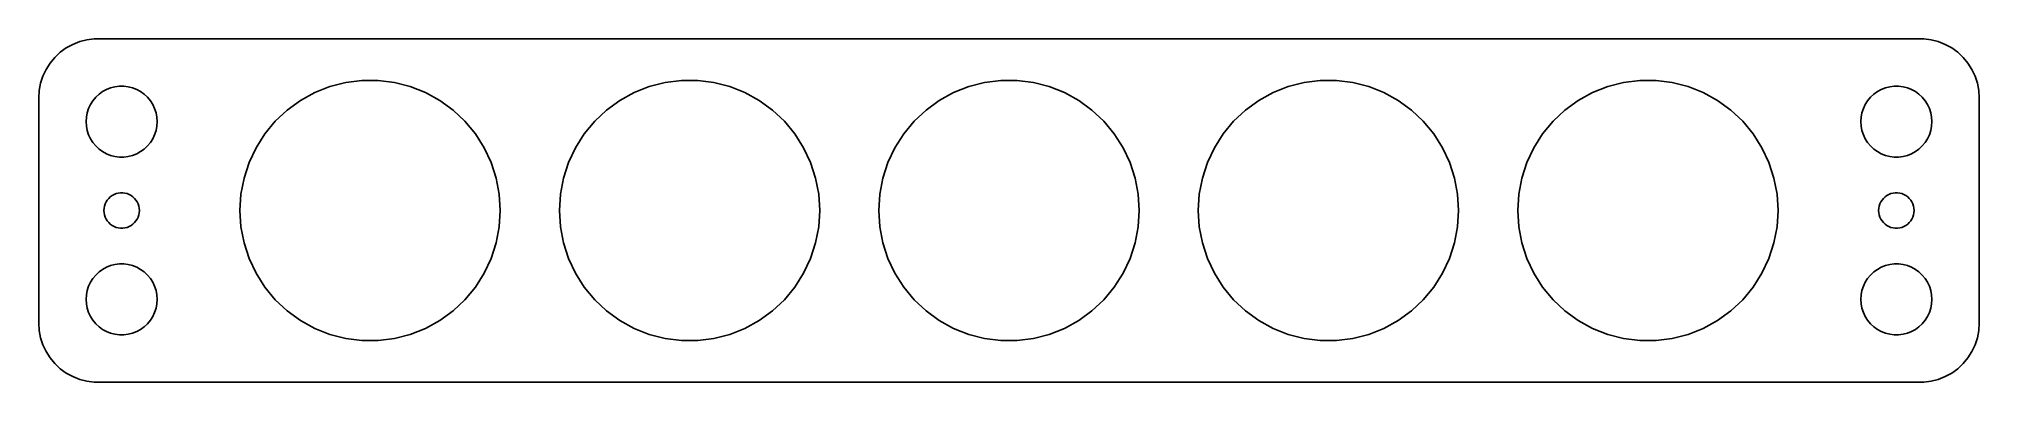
# Model space of a CAD drawing. Header units: metres. Extents: x -82 to 82, y 25 to 53.
import ezdxf

# ---------------------------------------------------------------- set-up
doc = ezdxf.new("R2010")
doc.units = ezdxf.units.M

msp = doc.modelspace()

# ---------------------------------------------------------------- linework, layer by layer
for p, q in [((-79.6791, 52.7216), (-80.1871, 52.3526)), ((-79.1289, 53.0241), (-79.6791, 52.7216)), ((-78.5451, 53.2553), (-79.1289, 53.0241)), ((-77.9369, 53.4114), (-78.5451, 53.2553)), ((-77.3139, 53.4901), (-77.9369, 53.4114)), ((77.3139, 53.4901), (-77.3139, 53.4901)), ((77.9369, 53.4114), (77.3139, 53.4901)), ((78.5451, 53.2553), (77.9369, 53.4114)), ((79.1289, 53.0241), (78.5451, 53.2553)), ((79.6791, 52.7216), (79.1289, 53.0241)), ((80.1871, 52.3526), (79.6791, 52.7216)), ((-81.3815, 50.9088), (-81.6489, 50.3406)), ((-81.0451, 51.4389), (-81.3815, 50.9088)), ((-80.6448, 51.9227), (-81.0451, 51.4389)), ((-80.1871, 52.3526), (-80.6448, 51.9227)), ((80.6448, 51.9227), (80.1871, 52.3526)), ((81.0451, 51.4389), (80.6448, 51.9227)), ((81.3815, 50.9088), (81.0451, 51.4389)), ((81.6489, 50.3406), (81.3815, 50.9088)), ((-81.8429, 49.7434), (-81.9606, 49.1267)), ((-81.6489, 50.3406), (-81.8429, 49.7434)), ((-76.6075, 49.033), (-76.2773, 49.2145)), ((-76.2773, 49.2145), (-75.927, 49.3532)), ((-75.927, 49.3532), (-75.5621, 49.4469)), ((-75.5621, 49.4469), (-75.1884, 49.4941)), ((-75.1884, 49.4941), (-74.8116, 49.4941)), ((-74.8116, 49.4941), (-74.4379, 49.4469)), ((-74.4379, 49.4469), (-74.073, 49.3532)), ((-74.073, 49.3532), (-73.7227, 49.2145)), ((-73.7227, 49.2145), (-73.3925, 49.033)), ((-58.6836, 48.9531), (-57.3992, 49.4616)), ((-57.3992, 49.4616), (-56.0612, 49.8051)), ((-56.0612, 49.8051), (-54.6907, 49.9783)), ((-54.6907, 49.9783), (-53.3093, 49.9783)), ((-53.3093, 49.9783), (-51.9388, 49.8051)), ((-51.9388, 49.8051), (-50.6008, 49.4616)), ((-50.6008, 49.4616), (-49.3164, 48.9531)), ((-31.6836, 48.9531), (-30.3992, 49.4616)), ((-30.3992, 49.4616), (-29.0612, 49.8051)), ((-29.0612, 49.8051), (-27.6907, 49.9783)), ((-27.6907, 49.9783), (-26.3093, 49.9783)), ((-26.3093, 49.9783), (-24.9388, 49.8051)), ((-24.9388, 49.8051), (-23.6008, 49.4616)), ((-23.6008, 49.4616), (-22.3164, 48.9531)), ((-4.68356, 48.9531), (-3.39919, 49.4616)), ((-3.39919, 49.4616), (-2.06119, 49.8051)), ((-2.06119, 49.8051), (-0.69069, 49.9783)), ((-0.69069, 49.9783), (0.69069, 49.9783)), ((0.69069, 49.9783), (2.06119, 49.8051)), ((2.06119, 49.8051), (3.39919, 49.4616)), ((3.39919, 49.4616), (4.68356, 48.9531)), ((22.3164, 48.9531), (23.6008, 49.4616)), ((23.6008, 49.4616), (24.9388, 49.8051)), ((24.9388, 49.8051), (26.3093, 49.9783)), ((26.3093, 49.9783), (27.6907, 49.9783)), ((27.6907, 49.9783), (29.0612, 49.8051)), ((29.0612, 49.8051), (30.3992, 49.4616)), ((30.3992, 49.4616), (31.6836, 48.9531)), ((49.3164, 48.9531), (50.6008, 49.4616)), ((50.6008, 49.4616), (51.9388, 49.8051)), ((51.9388, 49.8051), (53.3093, 49.9783)), ((53.3093, 49.9783), (54.6907, 49.9783)), ((54.6907, 49.9783), (56.0612, 49.8051)), ((56.0612, 49.8051), (57.3992, 49.4616)), ((57.3992, 49.4616), (58.6836, 48.9531)), ((73.3925, 49.033), (73.7227, 49.2145)), ((73.7227, 49.2145), (74.073, 49.3532)), ((74.073, 49.3532), (74.4379, 49.4469)), ((74.4379, 49.4469), (74.8116, 49.4941)), ((74.8116, 49.4941), (75.1884, 49.4941)), ((75.1884, 49.4941), (75.5621, 49.4469)), ((75.5621, 49.4469), (75.927, 49.3532)), ((75.927, 49.3532), (76.2773, 49.2145)), ((76.2773, 49.2145), (76.6075, 49.033)), ((81.8429, 49.7434), (81.6489, 50.3406)), ((81.9606, 49.1267), (81.8429, 49.7434)), ((-81.9606, 49.1267), (-82, 48.5)), ((-82, 48.5), (-82, 29.5)), ((-77.9057, 47.2461), (-77.7893, 47.6044)), ((-77.7893, 47.6044), (-77.6289, 47.9453)), ((-77.6289, 47.9453), (-77.427, 48.2634)), ((-77.427, 48.2634), (-77.1869, 48.5536)), ((-77.1869, 48.5536), (-76.9123, 48.8115)), ((-76.9123, 48.8115), (-76.6075, 49.033)), ((-73.3925, 49.033), (-73.0877, 48.8115)), ((-73.0877, 48.8115), (-72.8131, 48.5536)), ((-72.8131, 48.5536), (-72.573, 48.2634)), ((-72.573, 48.2634), (-72.3711, 47.9453)), ((-72.3711, 47.9453), (-72.2107, 47.6044)), ((-72.2107, 47.6044), (-72.0943, 47.2461)), ((-61.0117, 47.4756), (-59.8941, 48.2876)), ((-59.8941, 48.2876), (-58.6836, 48.9531)), ((-49.3164, 48.9531), (-48.1059, 48.2876)), ((-48.1059, 48.2876), (-46.9883, 47.4756)), ((-34.0117, 47.4756), (-32.8941, 48.2876)), ((-32.8941, 48.2876), (-31.6836, 48.9531)), ((-22.3164, 48.9531), (-21.1059, 48.2876)), ((-21.1059, 48.2876), (-19.9883, 47.4756)), ((-7.01166, 47.4756), (-5.89409, 48.2876)), ((-5.89409, 48.2876), (-4.68356, 48.9531)), ((4.68356, 48.9531), (5.89409, 48.2876)), ((5.89409, 48.2876), (7.01166, 47.4756)), ((19.9883, 47.4756), (21.1059, 48.2876)), ((21.1059, 48.2876), (22.3164, 48.9531)), ((31.6836, 48.9531), (32.8941, 48.2876)), ((32.8941, 48.2876), (34.0117, 47.4756)), ((46.9883, 47.4756), (48.1059, 48.2876)), ((48.1059, 48.2876), (49.3164, 48.9531)), ((58.6836, 48.9531), (59.8941, 48.2876)), ((59.8941, 48.2876), (61.0117, 47.4756)), ((72.0943, 47.2461), (72.2107, 47.6044)), ((72.2107, 47.6044), (72.3711, 47.9453)), ((72.3711, 47.9453), (72.573, 48.2634)), ((72.573, 48.2634), (72.8131, 48.5536)), ((72.8131, 48.5536), (73.0877, 48.8115)), ((73.0877, 48.8115), (73.3925, 49.033)), ((76.6075, 49.033), (76.9123, 48.8115)), ((76.9123, 48.8115), (77.1869, 48.5536)), ((77.1869, 48.5536), (77.427, 48.2634)), ((77.427, 48.2634), (77.6289, 47.9453)), ((77.6289, 47.9453), (77.7893, 47.6044)), ((77.7893, 47.6044), (77.9057, 47.2461)), ((82, 48.5), (81.9606, 49.1267)), ((82, 29.5), (82, 48.5)), ((-78, 46.5), (-77.9763, 46.876)), ((-77.9763, 46.124), (-78, 46.5)), ((-77.9763, 46.876), (-77.9057, 47.2461)), ((-77.9057, 45.7539), (-77.9763, 46.124)), ((-72.0943, 47.2461), (-72.0237, 46.876)), ((-72.0237, 46.124), (-72.0943, 45.7539)), ((-72.0237, 46.876), (-72, 46.5)), ((-72, 46.5), (-72.0237, 46.124)), ((-62.8992, 45.4656), (-62.0186, 46.53)), ((-62.0186, 46.53), (-61.0117, 47.4756)), ((-46.9883, 47.4756), (-45.9813, 46.53)), ((-45.9813, 46.53), (-45.1008, 45.4656)), ((-35.8992, 45.4656), (-35.0186, 46.53)), ((-35.0186, 46.53), (-34.0117, 47.4756)), ((-19.9883, 47.4756), (-18.9813, 46.53)), ((-18.9813, 46.53), (-18.1008, 45.4656)), ((-8.89919, 45.4656), (-8.01865, 46.53)), ((-8.01865, 46.53), (-7.01166, 47.4756)), ((7.01166, 47.4756), (8.01865, 46.53)), ((8.01865, 46.53), (8.89919, 45.4656)), ((18.1008, 45.4656), (18.9813, 46.53)), ((18.9813, 46.53), (19.9883, 47.4756)), ((34.0117, 47.4756), (35.0186, 46.53)), ((35.0186, 46.53), (35.8992, 45.4656)), ((45.1008, 45.4656), (45.9813, 46.53)), ((45.9813, 46.53), (46.9883, 47.4756)), ((61.0117, 47.4756), (62.0186, 46.53)), ((62.0186, 46.53), (62.8992, 45.4656)), ((72, 46.5), (72.0237, 46.876)), ((72.0237, 46.124), (72, 46.5)), ((72.0237, 46.876), (72.0943, 47.2461)), ((72.0943, 45.7539), (72.0237, 46.124)), ((77.9057, 47.2461), (77.9763, 46.876)), ((77.9763, 46.124), (77.9057, 45.7539)), ((77.9763, 46.876), (78, 46.5)), ((78, 46.5), (77.9763, 46.124)), ((-77.7893, 45.3956), (-77.9057, 45.7539)), ((-77.6289, 45.0547), (-77.7893, 45.3956)), ((-77.427, 44.7366), (-77.6289, 45.0547)), ((-77.1869, 44.4464), (-77.427, 44.7366)), ((-76.9123, 44.1884), (-77.1869, 44.4464)), ((-72.8131, 44.4464), (-73.0877, 44.1884)), ((-72.573, 44.7366), (-72.8131, 44.4464)), ((-72.3711, 45.0547), (-72.573, 44.7366)), ((-72.2107, 45.3956), (-72.3711, 45.0547)), ((-72.0943, 45.7539), (-72.2107, 45.3956)), ((-64.2275, 43.0494), (-63.6394, 44.2993)), ((-63.6394, 44.2993), (-62.8992, 45.4656)), ((-45.1008, 45.4656), (-44.3606, 44.2993)), ((-44.3606, 44.2993), (-43.7724, 43.0494)), ((-37.2275, 43.0494), (-36.6394, 44.2993)), ((-36.6394, 44.2993), (-35.8992, 45.4656)), ((-18.1008, 45.4656), (-17.3606, 44.2993)), ((-17.3606, 44.2993), (-16.7724, 43.0494)), ((-10.2275, 43.0494), (-9.63936, 44.2993)), ((-9.63936, 44.2993), (-8.89919, 45.4656)), ((8.89919, 45.4656), (9.63936, 44.2993)), ((9.63936, 44.2993), (10.2275, 43.0494)), ((16.7724, 43.0494), (17.3606, 44.2993)), ((17.3606, 44.2993), (18.1008, 45.4656)), ((35.8992, 45.4656), (36.6394, 44.2993)), ((36.6394, 44.2993), (37.2275, 43.0494)), ((43.7724, 43.0494), (44.3606, 44.2993)), ((44.3606, 44.2993), (45.1008, 45.4656)), ((62.8992, 45.4656), (63.6394, 44.2993)), ((63.6394, 44.2993), (64.2275, 43.0494)), ((72.2107, 45.3956), (72.0943, 45.7539)), ((72.3711, 45.0547), (72.2107, 45.3956)), ((72.573, 44.7366), (72.3711, 45.0547)), ((72.8131, 44.4464), (72.573, 44.7366)), ((73.0877, 44.1884), (72.8131, 44.4464)), ((77.1869, 44.4464), (76.9123, 44.1884)), ((77.427, 44.7366), (77.1869, 44.4464)), ((77.6289, 45.0547), (77.427, 44.7366)), ((77.7893, 45.3956), (77.6289, 45.0547)), ((77.9057, 45.7539), (77.7893, 45.3956)), ((-76.6075, 43.967), (-76.9123, 44.1884)), ((-76.2773, 43.7855), (-76.6075, 43.967)), ((-75.927, 43.6468), (-76.2773, 43.7855)), ((-75.5621, 43.5531), (-75.927, 43.6468)), ((-75.1884, 43.5059), (-75.5621, 43.5531)), ((-74.8116, 43.5059), (-75.1884, 43.5059)), ((-74.4379, 43.5531), (-74.8116, 43.5059)), ((-74.073, 43.6468), (-74.4379, 43.5531)), ((-73.7227, 43.7855), (-74.073, 43.6468)), ((-73.3925, 43.967), (-73.7227, 43.7855)), ((-73.0877, 44.1884), (-73.3925, 43.967)), ((-64.6544, 41.7356), (-64.2275, 43.0494)), ((-43.7724, 43.0494), (-43.3456, 41.7356)), ((-37.6544, 41.7356), (-37.2275, 43.0494)), ((-16.7724, 43.0494), (-16.3456, 41.7356)), ((-10.6544, 41.7356), (-10.2275, 43.0494)), ((10.2275, 43.0494), (10.6544, 41.7356)), ((16.3456, 41.7356), (16.7724, 43.0494)), ((37.2275, 43.0494), (37.6544, 41.7356)), ((43.3456, 41.7356), (43.7724, 43.0494)), ((64.2275, 43.0494), (64.6544, 41.7356)), ((73.3925, 43.967), (73.0877, 44.1884)), ((73.7227, 43.7855), (73.3925, 43.967)), ((74.073, 43.6468), (73.7227, 43.7855)), ((74.4379, 43.5531), (74.073, 43.6468)), ((74.8116, 43.5059), (74.4379, 43.5531)), ((75.1884, 43.5059), (74.8116, 43.5059)), ((75.5621, 43.5531), (75.1884, 43.5059)), ((75.927, 43.6468), (75.5621, 43.5531)), ((76.2773, 43.7855), (75.927, 43.6468)), ((76.6075, 43.967), (76.2773, 43.7855)), ((76.9123, 44.1884), (76.6075, 43.967)), ((-64.9133, 40.3787), (-64.6544, 41.7356)), ((-43.3456, 41.7356), (-43.0867, 40.3787)), ((-37.9133, 40.3787), (-37.6544, 41.7356)), ((-16.3456, 41.7356), (-16.0867, 40.3787)), ((-10.9133, 40.3787), (-10.6544, 41.7356)), ((10.6544, 41.7356), (10.9133, 40.3787)), ((16.0867, 40.3787), (16.3456, 41.7356)), ((37.6544, 41.7356), (37.9133, 40.3787)), ((43.0867, 40.3787), (43.3456, 41.7356)), ((64.6544, 41.7356), (64.9133, 40.3787)), ((-76.4882, 39.188), (-76.4529, 39.373)), ((-76.4529, 39.373), (-76.3947, 39.5522)), ((-76.3947, 39.5522), (-76.3145, 39.7226)), ((-76.3145, 39.7226), (-76.2135, 39.8817)), ((-76.2135, 39.8817), (-76.0934, 40.0268)), ((-76.0934, 40.0268), (-75.9561, 40.1558)), ((-75.9561, 40.1558), (-75.8037, 40.2665)), ((-75.8037, 40.2665), (-75.6387, 40.3572)), ((-75.6387, 40.3572), (-75.4635, 40.4266)), ((-75.4635, 40.4266), (-75.2811, 40.4734)), ((-75.2811, 40.4734), (-75.0942, 40.497)), ((-75.0942, 40.497), (-74.9058, 40.497)), ((-74.9058, 40.497), (-74.7189, 40.4734)), ((-74.7189, 40.4734), (-74.5365, 40.4266)), ((-74.5365, 40.4266), (-74.3613, 40.3572)), ((-74.3613, 40.3572), (-74.1963, 40.2665)), ((-74.1963, 40.2665), (-74.0439, 40.1558)), ((-74.0439, 40.1558), (-73.9065, 40.0268)), ((-73.9065, 40.0268), (-73.7865, 39.8817)), ((-73.7865, 39.8817), (-73.6855, 39.7226)), ((-73.6855, 39.7226), (-73.6053, 39.5522)), ((-73.6053, 39.5522), (-73.5471, 39.373)), ((-73.5471, 39.373), (-73.5118, 39.188)), ((-65, 39), (-64.9133, 40.3787)), ((-43.0867, 40.3787), (-43, 39)), ((-38, 39), (-37.9133, 40.3787)), ((-16.0867, 40.3787), (-16, 39)), ((-11, 39), (-10.9133, 40.3787)), ((10.9133, 40.3787), (11, 39)), ((16, 39), (16.0867, 40.3787)), ((37.9133, 40.3787), (38, 39)), ((43, 39), (43.0867, 40.3787)), ((64.9133, 40.3787), (65, 39)), ((73.5118, 39.188), (73.5471, 39.373)), ((73.5471, 39.373), (73.6053, 39.5522)), ((73.6053, 39.5522), (73.6855, 39.7226)), ((73.6855, 39.7226), (73.7865, 39.8817)), ((73.7865, 39.8817), (73.9065, 40.0268)), ((73.9065, 40.0268), (74.0439, 40.1558)), ((74.0439, 40.1558), (74.1963, 40.2665)), ((74.1963, 40.2665), (74.3613, 40.3572)), ((74.3613, 40.3572), (74.5365, 40.4266)), ((74.5365, 40.4266), (74.7189, 40.4734)), ((74.7189, 40.4734), (74.9058, 40.497)), ((74.9058, 40.497), (75.0942, 40.497)), ((75.0942, 40.497), (75.2811, 40.4734)), ((75.2811, 40.4734), (75.4635, 40.4266)), ((75.4635, 40.4266), (75.6387, 40.3572)), ((75.6387, 40.3572), (75.8037, 40.2665)), ((75.8037, 40.2665), (75.9561, 40.1558)), ((75.9561, 40.1558), (76.0934, 40.0268)), ((76.0934, 40.0268), (76.2135, 39.8817)), ((76.2135, 39.8817), (76.3145, 39.7226)), ((76.3145, 39.7226), (76.3947, 39.5522)), ((76.3947, 39.5522), (76.4529, 39.373)), ((76.4529, 39.373), (76.4882, 39.188)), ((-76.5, 39), (-76.4882, 39.188)), ((-76.4882, 38.812), (-76.5, 39)), ((-76.4529, 38.627), (-76.4882, 38.812)), ((-76.3947, 38.4478), (-76.4529, 38.627)), ((-76.3145, 38.2774), (-76.3947, 38.4478)), ((-76.2135, 38.1183), (-76.3145, 38.2774)), ((-76.0934, 37.9732), (-76.2135, 38.1183)), ((-75.9561, 37.8442), (-76.0934, 37.9732)), ((-75.8037, 37.7335), (-75.9561, 37.8442)), ((-75.6387, 37.6428), (-75.8037, 37.7335)), ((-74.1963, 37.7335), (-74.3613, 37.6428)), ((-74.0439, 37.8442), (-74.1963, 37.7335)), ((-73.9065, 37.9732), (-74.0439, 37.8442)), ((-73.7865, 38.1183), (-73.9065, 37.9732)), ((-73.6855, 38.2774), (-73.7865, 38.1183)), ((-73.6053, 38.4478), (-73.6855, 38.2774)), ((-73.5471, 38.627), (-73.6053, 38.4478)), ((-73.5118, 38.812), (-73.5471, 38.627)), ((-73.5118, 39.188), (-73.5, 39)), ((-73.5, 39), (-73.5118, 38.812)), ((-64.9133, 37.6213), (-65, 39)), ((-43, 39), (-43.0867, 37.6213)), ((-37.9133, 37.6213), (-38, 39)), ((-16, 39), (-16.0867, 37.6213)), ((-10.9133, 37.6213), (-11, 39)), ((11, 39), (10.9133, 37.6213)), ((16.0867, 37.6213), (16, 39)), ((38, 39), (37.9133, 37.6213)), ((43.0867, 37.6213), (43, 39)), ((65, 39), (64.9133, 37.6213)), ((73.5, 39), (73.5118, 39.188)), ((73.5118, 38.812), (73.5, 39)), ((73.5471, 38.627), (73.5118, 38.812)), ((73.6053, 38.4478), (73.5471, 38.627)), ((73.6855, 38.2774), (73.6053, 38.4478)), ((73.7865, 38.1183), (73.6855, 38.2774)), ((73.9065, 37.9732), (73.7865, 38.1183)), ((74.0439, 37.8442), (73.9065, 37.9732)), ((74.1963, 37.7335), (74.0439, 37.8442)), ((74.3613, 37.6428), (74.1963, 37.7335)), ((75.8037, 37.7335), (75.6387, 37.6428)), ((75.9561, 37.8442), (75.8037, 37.7335)), ((76.0934, 37.9732), (75.9561, 37.8442)), ((76.2135, 38.1183), (76.0934, 37.9732)), ((76.3145, 38.2774), (76.2135, 38.1183)), ((76.3947, 38.4478), (76.3145, 38.2774)), ((76.4529, 38.627), (76.3947, 38.4478)), ((76.4882, 38.812), (76.4529, 38.627)), ((76.4882, 39.188), (76.5, 39)), ((76.5, 39), (76.4882, 38.812)), ((-75.4635, 37.5734), (-75.6387, 37.6428)), ((-75.2811, 37.5266), (-75.4635, 37.5734)), ((-75.0942, 37.503), (-75.2811, 37.5266)), ((-74.9058, 37.503), (-75.0942, 37.503)), ((-74.7189, 37.5266), (-74.9058, 37.503)), ((-74.5365, 37.5734), (-74.7189, 37.5266)), ((-74.3613, 37.6428), (-74.5365, 37.5734)), ((-64.6544, 36.2644), (-64.9133, 37.6213)), ((-64.2275, 34.9506), (-64.6544, 36.2644)), ((-43.3456, 36.2644), (-43.7724, 34.9506)), ((-43.0867, 37.6213), (-43.3456, 36.2644)), ((-37.6544, 36.2644), (-37.9133, 37.6213)), ((-37.2275, 34.9506), (-37.6544, 36.2644)), ((-16.3456, 36.2644), (-16.7724, 34.9506)), ((-16.0867, 37.6213), (-16.3456, 36.2644)), ((-10.6544, 36.2644), (-10.9133, 37.6213)), ((-10.2275, 34.9506), (-10.6544, 36.2644)), ((10.6544, 36.2644), (10.2275, 34.9506)), ((10.9133, 37.6213), (10.6544, 36.2644)), ((16.3456, 36.2644), (16.0867, 37.6213)), ((16.7724, 34.9506), (16.3456, 36.2644)), ((37.6544, 36.2644), (37.2275, 34.9506)), ((37.9133, 37.6213), (37.6544, 36.2644)), ((43.3456, 36.2644), (43.0867, 37.6213)), ((43.7724, 34.9506), (43.3456, 36.2644)), ((64.6544, 36.2644), (64.2275, 34.9506)), ((64.9133, 37.6213), (64.6544, 36.2644)), ((74.5365, 37.5734), (74.3613, 37.6428)), ((74.7189, 37.5266), (74.5365, 37.5734)), ((74.9058, 37.503), (74.7189, 37.5266)), ((75.0942, 37.503), (74.9058, 37.503)), ((75.2811, 37.5266), (75.0942, 37.503)), ((75.4635, 37.5734), (75.2811, 37.5266)), ((75.6387, 37.6428), (75.4635, 37.5734)), ((-75.927, 34.3532), (-75.5621, 34.4469)), ((-75.5621, 34.4469), (-75.1884, 34.4941)), ((-75.1884, 34.4941), (-74.8116, 34.4941)), ((-74.8116, 34.4941), (-74.4379, 34.4469)), ((-74.4379, 34.4469), (-74.073, 34.3532)), ((-63.6394, 33.7007), (-64.2275, 34.9506)), ((-43.7724, 34.9506), (-44.3606, 33.7007)), ((-36.6394, 33.7007), (-37.2275, 34.9506)), ((-16.7724, 34.9506), (-17.3606, 33.7007)), ((-9.63936, 33.7007), (-10.2275, 34.9506)), ((10.2275, 34.9506), (9.63936, 33.7007)), ((17.3606, 33.7007), (16.7724, 34.9506)), ((37.2275, 34.9506), (36.6394, 33.7007)), ((44.3606, 33.7007), (43.7724, 34.9506)), ((64.2275, 34.9506), (63.6394, 33.7007)), ((74.073, 34.3532), (74.4379, 34.4469)), ((74.4379, 34.4469), (74.8116, 34.4941)), ((74.8116, 34.4941), (75.1884, 34.4941)), ((75.1884, 34.4941), (75.5621, 34.4469)), ((75.5621, 34.4469), (75.927, 34.3532)), ((-77.7893, 32.6044), (-77.6289, 32.9453)), ((-77.6289, 32.9453), (-77.427, 33.2634)), ((-77.427, 33.2634), (-77.1869, 33.5536)), ((-77.1869, 33.5536), (-76.9123, 33.8116)), ((-76.9123, 33.8116), (-76.6075, 34.033)), ((-76.6075, 34.033), (-76.2773, 34.2145)), ((-76.2773, 34.2145), (-75.927, 34.3532)), ((-74.073, 34.3532), (-73.7227, 34.2145)), ((-73.7227, 34.2145), (-73.3925, 34.033)), ((-73.3925, 34.033), (-73.0877, 33.8116)), ((-73.0877, 33.8116), (-72.8131, 33.5536)), ((-72.8131, 33.5536), (-72.573, 33.2634)), ((-72.573, 33.2634), (-72.3711, 32.9453)), ((-72.3711, 32.9453), (-72.2107, 32.6044)), ((-62.8992, 32.5344), (-63.6394, 33.7007)), ((-44.3606, 33.7007), (-45.1008, 32.5344)), ((-35.8992, 32.5344), (-36.6394, 33.7007)), ((-17.3606, 33.7007), (-18.1008, 32.5344)), ((-8.89919, 32.5344), (-9.63936, 33.7007)), ((9.63936, 33.7007), (8.89919, 32.5344)), ((18.1008, 32.5344), (17.3606, 33.7007)), ((36.6394, 33.7007), (35.8992, 32.5344)), ((45.1008, 32.5344), (44.3606, 33.7007)), ((63.6394, 33.7007), (62.8992, 32.5344)), ((72.2107, 32.6044), (72.3711, 32.9453)), ((72.3711, 32.9453), (72.573, 33.2634)), ((72.573, 33.2634), (72.8131, 33.5536)), ((72.8131, 33.5536), (73.0877, 33.8116)), ((73.0877, 33.8116), (73.3925, 34.033)), ((73.3925, 34.033), (73.7227, 34.2145)), ((73.7227, 34.2145), (74.073, 34.3532)), ((75.927, 34.3532), (76.2773, 34.2145)), ((76.2773, 34.2145), (76.6075, 34.033)), ((76.6075, 34.033), (76.9123, 33.8116)), ((76.9123, 33.8116), (77.1869, 33.5536)), ((77.1869, 33.5536), (77.427, 33.2634)), ((77.427, 33.2634), (77.6289, 32.9453)), ((77.6289, 32.9453), (77.7893, 32.6044)), ((-78, 31.5), (-77.9763, 31.876)), ((-77.9763, 31.124), (-78, 31.5)), ((-77.9763, 31.876), (-77.9057, 32.2461)), ((-77.9057, 32.2461), (-77.7893, 32.6044)), ((-72.2107, 32.6044), (-72.0943, 32.2461)), ((-72.0943, 32.2461), (-72.0237, 31.876)), ((-72.0237, 31.876), (-72, 31.5)), ((-72, 31.5), (-72.0237, 31.124)), ((-62.0186, 31.47), (-62.8992, 32.5344)), ((-61.0117, 30.5244), (-62.0186, 31.47)), ((-45.9813, 31.47), (-46.9883, 30.5244)), ((-45.1008, 32.5344), (-45.9813, 31.47)), ((-35.0186, 31.47), (-35.8992, 32.5344)), ((-34.0117, 30.5244), (-35.0186, 31.47)), ((-18.9813, 31.47), (-19.9883, 30.5244)), ((-18.1008, 32.5344), (-18.9813, 31.47)), ((-8.01865, 31.47), (-8.89919, 32.5344)), ((-7.01166, 30.5244), (-8.01865, 31.47)), ((8.01865, 31.47), (7.01166, 30.5244)), ((8.89919, 32.5344), (8.01865, 31.47)), ((18.9813, 31.47), (18.1008, 32.5344)), ((19.9883, 30.5244), (18.9813, 31.47)), ((35.0186, 31.47), (34.0117, 30.5244)), ((35.8992, 32.5344), (35.0186, 31.47)), ((45.9813, 31.47), (45.1008, 32.5344)), ((46.9883, 30.5244), (45.9813, 31.47)), ((62.0186, 31.47), (61.0117, 30.5244)), ((62.8992, 32.5344), (62.0186, 31.47)), ((72, 31.5), (72.0237, 31.876)), ((72.0237, 31.124), (72, 31.5)), ((72.0237, 31.876), (72.0943, 32.2461)), ((72.0943, 32.2461), (72.2107, 32.6044)), ((77.7893, 32.6044), (77.9057, 32.2461)), ((77.9057, 32.2461), (77.9763, 31.876)), ((77.9763, 31.876), (78, 31.5)), ((78, 31.5), (77.9763, 31.124)), ((-77.9057, 30.7539), (-77.9763, 31.124)), ((-77.7893, 30.3956), (-77.9057, 30.7539)), ((-77.6289, 30.0547), (-77.7893, 30.3956)), ((-77.427, 29.7366), (-77.6289, 30.0547)), ((-77.1869, 29.4464), (-77.427, 29.7366)), ((-72.573, 29.7366), (-72.8131, 29.4464)), ((-72.3711, 30.0547), (-72.573, 29.7366)), ((-72.2107, 30.3956), (-72.3711, 30.0547)), ((-72.0943, 30.7539), (-72.2107, 30.3956)), ((-72.0237, 31.124), (-72.0943, 30.7539)), ((-59.8941, 29.7124), (-61.0117, 30.5244)), ((-58.6836, 29.0469), (-59.8941, 29.7124)), ((-48.1059, 29.7124), (-49.3164, 29.0469)), ((-46.9883, 30.5244), (-48.1059, 29.7124)), ((-32.8941, 29.7124), (-34.0117, 30.5244)), ((-31.6836, 29.0469), (-32.8941, 29.7124)), ((-21.1059, 29.7124), (-22.3164, 29.0469)), ((-19.9883, 30.5244), (-21.1059, 29.7124)), ((-5.89409, 29.7124), (-7.01166, 30.5244)), ((-4.68356, 29.0469), (-5.89409, 29.7124)), ((5.89409, 29.7124), (4.68356, 29.0469)), ((7.01166, 30.5244), (5.89409, 29.7124)), ((21.1059, 29.7124), (19.9883, 30.5244)), ((22.3164, 29.0469), (21.1059, 29.7124)), ((32.8941, 29.7124), (31.6836, 29.0469)), ((34.0117, 30.5244), (32.8941, 29.7124)), ((48.1059, 29.7124), (46.9883, 30.5244)), ((49.3164, 29.0469), (48.1059, 29.7124)), ((59.8941, 29.7124), (58.6836, 29.0469)), ((61.0117, 30.5244), (59.8941, 29.7124)), ((72.0943, 30.7539), (72.0237, 31.124)), ((72.2107, 30.3956), (72.0943, 30.7539)), ((72.3711, 30.0547), (72.2107, 30.3956)), ((72.573, 29.7366), (72.3711, 30.0547)), ((72.8131, 29.4464), (72.573, 29.7366)), ((77.427, 29.7366), (77.1869, 29.4464)), ((77.6289, 30.0547), (77.427, 29.7366)), ((77.7893, 30.3956), (77.6289, 30.0547)), ((77.9057, 30.7539), (77.7893, 30.3956)), ((77.9763, 31.124), (77.9057, 30.7539)), ((-82, 29.5), (-81.9606, 28.8733)), ((-81.9606, 28.8733), (-81.8429, 28.2566)), ((-81.8429, 28.2566), (-81.6489, 27.6594)), ((-76.9123, 29.1885), (-77.1869, 29.4464)), ((-76.6075, 28.967), (-76.9123, 29.1885)), ((-76.2773, 28.7855), (-76.6075, 28.967)), ((-75.927, 28.6468), (-76.2773, 28.7855)), ((-75.5621, 28.5531), (-75.927, 28.6468)), ((-75.1884, 28.5059), (-75.5621, 28.5531)), ((-74.8116, 28.5059), (-75.1884, 28.5059)), ((-74.4379, 28.5531), (-74.8116, 28.5059)), ((-74.073, 28.6468), (-74.4379, 28.5531)), ((-73.7227, 28.7855), (-74.073, 28.6468)), ((-73.3925, 28.967), (-73.7227, 28.7855)), ((-73.0877, 29.1885), (-73.3925, 28.967)), ((-72.8131, 29.4464), (-73.0877, 29.1885)), ((-57.3992, 28.5384), (-58.6836, 29.0469)), ((-56.0612, 28.1949), (-57.3992, 28.5384)), ((-54.6907, 28.0217), (-56.0612, 28.1949)), ((-53.3093, 28.0217), (-54.6907, 28.0217)), ((-51.9388, 28.1949), (-53.3093, 28.0217)), ((-50.6008, 28.5384), (-51.9388, 28.1949)), ((-49.3164, 29.0469), (-50.6008, 28.5384)), ((-30.3992, 28.5384), (-31.6836, 29.0469)), ((-29.0612, 28.1949), (-30.3992, 28.5384)), ((-27.6907, 28.0217), (-29.0612, 28.1949)), ((-26.3093, 28.0217), (-27.6907, 28.0217)), ((-24.9388, 28.1949), (-26.3093, 28.0217)), ((-23.6008, 28.5384), (-24.9388, 28.1949)), ((-22.3164, 29.0469), (-23.6008, 28.5384)), ((-3.39919, 28.5384), (-4.68356, 29.0469)), ((-2.06119, 28.1949), (-3.39919, 28.5384)), ((-0.69069, 28.0217), (-2.06119, 28.1949)), ((0.69069, 28.0217), (-0.69069, 28.0217)), ((2.06119, 28.1949), (0.69069, 28.0217)), ((3.39919, 28.5384), (2.06119, 28.1949)), ((4.68356, 29.0469), (3.39919, 28.5384)), ((23.6008, 28.5384), (22.3164, 29.0469)), ((24.9388, 28.1949), (23.6008, 28.5384)), ((26.3093, 28.0217), (24.9388, 28.1949)), ((27.6907, 28.0217), (26.3093, 28.0217)), ((29.0612, 28.1949), (27.6907, 28.0217)), ((30.3992, 28.5384), (29.0612, 28.1949)), ((31.6836, 29.0469), (30.3992, 28.5384)), ((50.6008, 28.5384), (49.3164, 29.0469)), ((51.9388, 28.1949), (50.6008, 28.5384)), ((53.3093, 28.0217), (51.9388, 28.1949)), ((54.6907, 28.0217), (53.3093, 28.0217)), ((56.0612, 28.1949), (54.6907, 28.0217)), ((57.3992, 28.5384), (56.0612, 28.1949)), ((58.6836, 29.0469), (57.3992, 28.5384)), ((73.0877, 29.1885), (72.8131, 29.4464)), ((73.3925, 28.967), (73.0877, 29.1885)), ((73.7227, 28.7855), (73.3925, 28.967)), ((74.073, 28.6468), (73.7227, 28.7855)), ((74.4379, 28.5531), (74.073, 28.6468)), ((74.8116, 28.5059), (74.4379, 28.5531)), ((75.1884, 28.5059), (74.8116, 28.5059)), ((75.5621, 28.5531), (75.1884, 28.5059)), ((75.927, 28.6468), (75.5621, 28.5531)), ((76.2773, 28.7855), (75.927, 28.6468)), ((76.6075, 28.967), (76.2773, 28.7855)), ((76.9123, 29.1885), (76.6075, 28.967)), ((77.1869, 29.4464), (76.9123, 29.1885)), ((81.6489, 27.6594), (81.8429, 28.2566)), ((81.8429, 28.2566), (81.9606, 28.8733)), ((81.9606, 28.8733), (82, 29.5)), ((-81.6489, 27.6594), (-81.3815, 27.0912)), ((-81.3815, 27.0912), (-81.0451, 26.5611)), ((-81.0451, 26.5611), (-80.6448, 26.0773)), ((80.6448, 26.0773), (81.0451, 26.5611)), ((81.0451, 26.5611), (81.3815, 27.0912)), ((81.3815, 27.0912), (81.6489, 27.6594)), ((-80.6448, 26.0773), (-80.1871, 25.6474)), ((-80.1871, 25.6474), (-79.6791, 25.2784)), ((-79.6791, 25.2784), (-79.1289, 24.9759)), ((-79.1289, 24.9759), (-78.5451, 24.7447)), ((-78.5451, 24.7447), (-77.9369, 24.5886)), ((77.9369, 24.5886), (78.5451, 24.7447)), ((78.5451, 24.7447), (79.1289, 24.9759)), ((79.1289, 24.9759), (79.6791, 25.2784)), ((79.6791, 25.2784), (80.1871, 25.6474)), ((80.1871, 25.6474), (80.6448, 26.0773)), ((-77.9369, 24.5886), (-77.3139, 24.5099)), ((-77.3139, 24.5099), (77.3139, 24.5099)), ((77.3139, 24.5099), (77.9369, 24.5886))]:
    msp.add_line(p, q)

doc.saveas('drawing.dxf')
